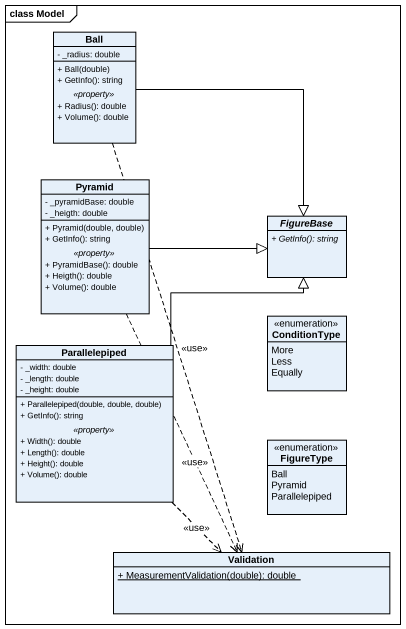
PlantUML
@startuml
mainframe class Model
hide circle
hide empty members
skinparam classAttributeIconSize 0
class Ball {
  - _radius: double
  --
  + Ball(double)
  + GetInfo(): string
  .. <<property>> ..
  + Radius(): double
  + Volume(): double
}
class Pyramid {
  - _pyramidBase: double
  - _heigth: double
  --
  + Pyramid(double, double)
  + GetInfo(): string
  .. <<property>> ..
  + PyramidBase(): double
  + Heigth(): double
  + Volume(): double
}
abstract class FigureBase {
  {abstract} + GetInfo(): string
}
enum ConditionType {
  More
  Less
  Equally
}
class Parallelepiped {
  - _width: double
  - _length: double
  - _height: double
  --
  + Parallelepiped(double, double, double)
  + GetInfo(): string
  .. <<property>> ..
  + Width(): double
  + Length(): double
  + Height(): double
  + Volume(): double
}
enum FigureType {
  Ball
  Pyramid
  Parallelepiped
}
class Validation {
  {static} + MeasurementValidation(double): double
}
Ball --|> FigureBase
Ball ..> Validation : <<use>>
Pyramid -right-|> FigureBase
Pyramid ..> Validation : <<use>>
Parallelepiped -up-|> FigureBase
Parallelepiped ..> Validation : <<use>>
@enduml
